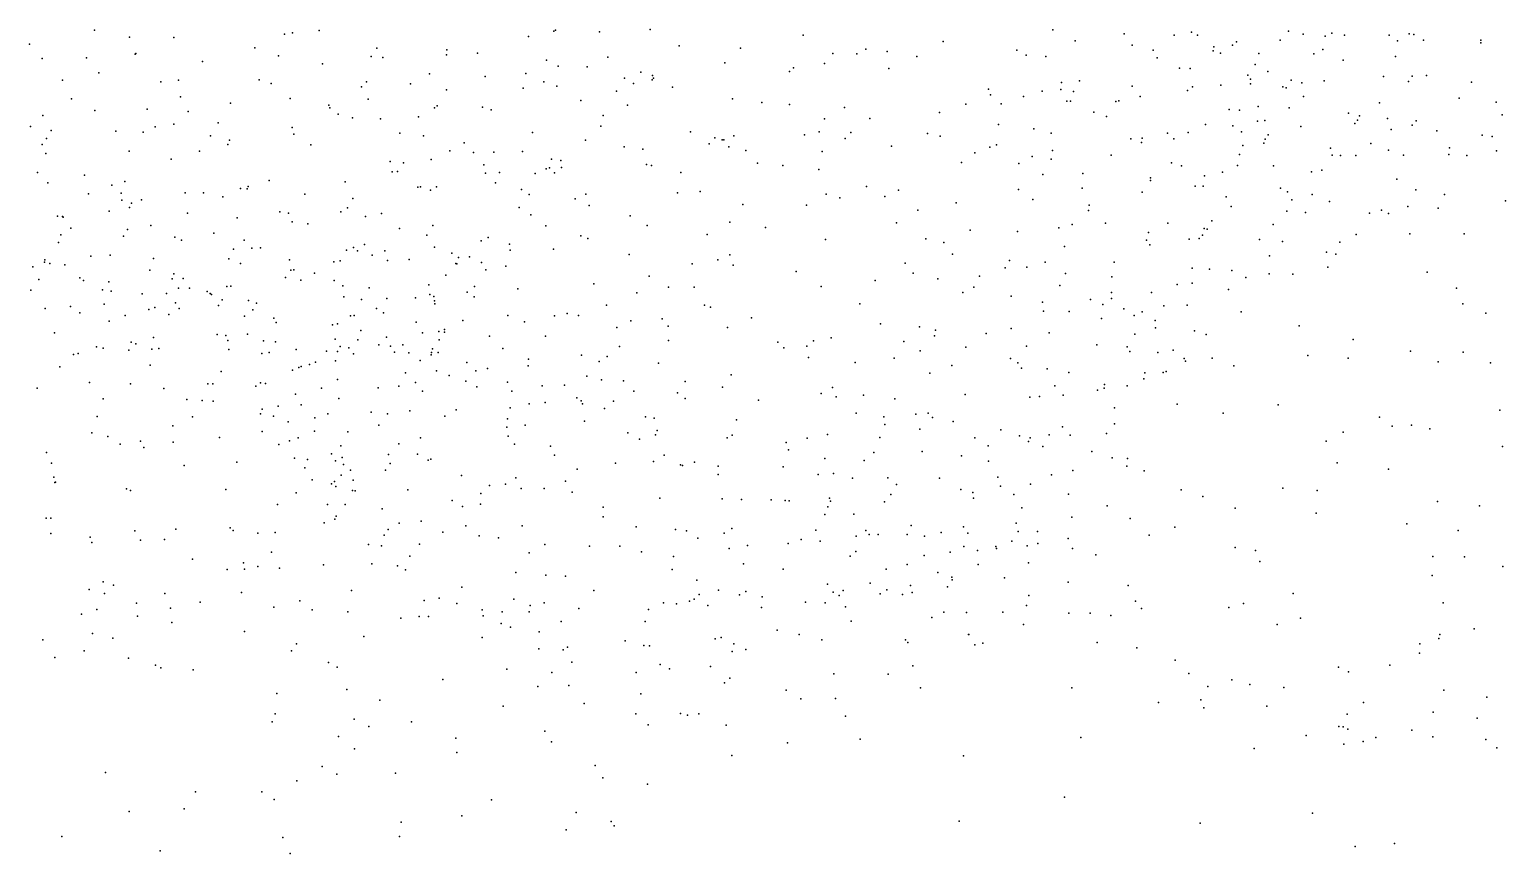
# Model space of a CAD drawing. Header units: metres. Extents: x -24.3 to 24.3, y -27.7 to 27.7.
# Drawn here: x -12.252 to -9.231, y 1.704 to 3.39 of the extents above; entities that cross this region are included whole.
import ezdxf

# ---------------------------------------------------------------- set-up
doc = ezdxf.new("R2010")
doc.units = ezdxf.units.M

msp = doc.modelspace()

# ---------------------------------------------------------------- linework, layer by layer
for p in [(-12.119, 3.389, 18.8629), (-11.6595, 3.3881, 5.4398), (-11.1792, 3.3868, -3.3995), (-11.1755, 3.3886, -8.2239), (-11.0857, 3.3858, 18.6237), (-10.9818, 3.3902, 17.8562), (-10.1572, 3.3896, 18.2679), (-9.8738, 3.385, 23.8655), (-9.6752, 3.387, 25.6981), (-12.2522, 3.3604, -8.9301), (-12.0476, 3.3747, 24.6503), (-11.957, 3.3742, 18.5475), (-11.7303, 3.3808, 18.1913), (-11.7141, 3.3832, 7.1319), (-11.231, 3.3759, -2.5875), (-10.9223, 3.3567, 15.9809), (-10.6684, 3.3786, 17.8775), (-10.3816, 3.3654, 18.9611), (-10.1117, 3.3669, 25.9199), (-10.0113, 3.3815, 23.5369), (-9.9948, 3.3579, 16.06), (-9.9087, 3.3784, 18.185), (-9.8613, 3.3789, 23.3725), (-9.828, 3.3547, 19.286), (-9.7897, 3.3583, 23.9604), (-9.7815, 3.3652, 18.0384), (-9.692, 3.3683, 16.1598), (-9.6447, 3.3804, 23.9934), (-9.5999, 3.3765, 17.163), (-9.5865, 3.3827, 25.5229), (-9.5603, 3.379, 25.355), (-9.4692, 3.3787, 17.3878), (-9.452, 3.3671, 19.7256), (-9.4283, 3.3811, 17.8547), (-9.4184, 3.3801, 24.3028), (-9.3988, 3.3681, 20.1044), (-9.2815, 3.3682, 17.8334), (-9.2812, 3.3632, 20.969), (-12.2263, 3.3307, 16.066), (-12.1357, 3.332, 18.9741), (-12.0357, 3.3395, 15.8956), (-12.0348, 3.3409, 19.1001), (-11.8981, 3.3248, 24.766), (-11.7909, 3.3528, 24.9034), (-11.7428, 3.3365, 15.9752), (-11.5528, 3.3352, 17.9082), (-11.5413, 3.3521, 19.0999), (-11.529, 3.3333, 16.0597), (-11.3983, 3.3384, 25.3084), (-11.398, 3.3486, 18.9017), (-11.3354, 3.3419, -2.9693), (-11.194, 3.3276, 18.7558), (-11.0683, 3.3339, 25.6292), (-10.7966, 3.3521, 17.8394), (-10.6077, 3.3409, 16.5368), (-10.5589, 3.3406, 25.8874), (-10.5405, 3.3499, 17.9544), (-10.4965, 3.3454, 18.8728), (-10.4359, 3.3349, 25.9139), (-10.2312, 3.3477, 16.0164), (-10.2122, 3.3376, 18.1681), (-10.1715, 3.3347, 16.6751), (-9.9518, 3.3478, 16.8052), (-9.944, 3.3321, 19.2694), (-9.8292, 3.3465, 17.0522), (-9.8142, 3.3419, 25.8197), (-9.7358, 3.3411, 17.8819), (-9.6229, 3.3402, 24.9231), (-9.6044, 3.349, 17.8198), (-9.5631, 3.3272, 24.2389), (-9.4561, 3.3347, 20.3054), (-12.1103, 3.3016, 18.6696), (-11.6525, 3.3202, 17.9729), (-11.4335, 3.2996, 17.7921), (-11.3196, 3.2943, -3.2253), (-11.2362, 3.2999, 17.7769), (-11.1699, 3.3149, 25.5137), (-11.1107, 3.3136, -7.8727), (-11.0009, 3.3031, -5.5121), (-10.9768, 3.2961, -6.5762), (-10.8286, 3.3222, 25.8088), (-10.6966, 3.3046, 25.8313), (-10.688, 3.3119, 18.7347), (-10.6246, 3.3208, 15.9639), (-10.4929, 3.3107, 15.9665), (-9.8984, 3.3114, 17.9582), (-9.8765, 3.3102, -1.9969), (-9.7585, 3.2968, 25.677), (-9.743, 3.3185, 17.521), (-9.7175, 3.3041, 17.7605), (-9.4806, 3.2941, 20.7554), (-9.422, 3.2945, 17.5923), (-9.3926, 3.2961, 23.0755), (-12.185, 3.2869, 18.7636), (-11.9836, 3.2833, 15.9879), (-11.9474, 3.2864, -8.654), (-11.7818, 3.2871, 18.1117), (-11.7572, 3.2799, -8.5442), (-11.5729, 3.2732, 25.0868), (-11.5622, 3.2831, 6.4922), (-11.4725, 3.2793, 25.1861), (-11.3987, 3.2666, -8.3116), (-11.2419, 3.2704, 25.4033), (-11.1993, 3.283, -3.6985), (-11.1725, 3.2742, 16.4345), (-11.0506, 3.2642, -5.0345), (-11.0341, 3.2905, -4.7602), (-11.0158, 3.2801, 16.0006), (-10.9779, 3.2875, -7.5139), (-10.9747, 3.2906, -2.3077), (-10.9357, 3.2723, 25.7209), (-10.2889, 3.2685, 17.0253), (-10.1791, 3.2642, 25.8659), (-10.141, 3.2678, 23.7025), (-10.1395, 3.2821, 18.0274), (-10.1152, 3.2632, 17.8939), (-10.1025, 3.285, 17.201), (-9.9949, 3.2746, 17.5741), (-9.8817, 3.2654, 16.1419), (-9.8712, 3.2728, 24.0815), (-9.8136, 3.2765, 19.3886), (-9.7531, 3.2883, 24.1132), (-9.7531, 3.2794, 17.7077), (-9.6865, 3.2729, 24.6648), (-9.68, 3.2707, 24.8145), (-9.6698, 3.2867, 24.204), (-9.6475, 3.2809, 25.1794), (-9.6022, 3.2852, 18.2416), (-9.4293, 3.284, 16.3284), (-9.3005, 3.2826, 16.4914), (-12.1661, 3.2483, 24.3868), (-11.9433, 3.2524, 24.6485), (-11.8407, 3.2397, 16.1109), (-11.7183, 3.2488, 16.122), (-11.6395, 3.2352, 24.969), (-11.5587, 3.2477, 16.1626), (-11.4175, 3.2343, 16.1972), (-11.1239, 3.2453, -4.2594), (-11.0281, 3.2354, 18.8088), (-10.8133, 3.2485, 18.7759), (-10.7534, 3.241, 16.6688), (-10.6967, 3.2368, 18.8452), (-10.3358, 3.2374, 25.8755), (-10.2847, 3.2565, 17.9019), (-10.2632, 3.238, 17.7715), (-10.2177, 3.2533, 19.2619), (-10.1287, 3.2433, 17.8357), (-10.1214, 3.2433, 17.7625), (-10.0287, 3.2427, 23.9707), (-10.022, 3.244, 18.1285), (-9.9789, 3.253, 17.7827), (-9.7372, 3.2329, 24.3594), (-9.6441, 3.2533, 17.5886), (-9.4886, 3.2401, 20.2207), (-9.3253, 3.2498, 17.458), (-9.2502, 3.2415, 17.1567), (-12.2248, 3.2144, 7.5541), (-12.1185, 3.2247, 16.1851), (-12.0113, 3.2273, 24.5442), (-11.9276, 3.2225, 19.2195), (-11.6372, 3.23, 6.9283), (-11.6207, 3.2173, 16.1694), (-11.5913, 3.2094, 6.6967), (-11.5338, 3.2074, 17.8613), (-11.4557, 3.2118, -2.8274), (-11.4233, 3.2303, 19.1262), (-11.3248, 3.2312, 19.0097), (-11.3074, 3.2262, -8.0163), (-11.0777, 3.2144, -5.6991), (-10.6249, 3.2076, 17.1482), (-10.5839, 3.2305, 16.8763), (-10.532, 3.208, 17.4063), (-10.3894, 3.2206, 19.1713), (-10.0735, 3.2212, 23.5745), (-10.0475, 3.2124, 17.6722), (-9.7966, 3.2268, 24.2523), (-9.7753, 3.2255, 16.2119), (-9.7233, 3.2038, 24.9237), (-9.6739, 3.2297, -1.9316), (-9.5522, 3.2192, 20.623), (-9.534, 3.2045, 19.8952), (-9.5295, 3.2133, 20.386), (-9.4726, 3.208, 23.0705), (-9.4133, 3.2034, 18.7688), (-9.2379, 3.2155, 17.0374), (-12.2504, 3.1921, 18.5885), (-12.208, 3.1834, 16.3309), (-12.0754, 3.1822, 19.1674), (-12.0197, 3.1805, 7.4821), (-11.995, 3.1911, 16.1755), (-11.9565, 3.1967, 18.2938), (-11.8817, 3.173, 15.9327), (-11.8661, 3.1995, 18.1273), (-11.7147, 3.1899, 24.8359), (-11.7111, 3.1762, 17.9744), (-11.4944, 3.1779, 16.2931), (-11.4456, 3.1728, 25.1343), (-11.2228, 3.1793, -7.7023), (-11.083, 3.1924, -6.226), (-10.8994, 3.1806, 16.0065), (-10.8101, 3.173, -2.1713), (-10.6657, 3.1749, 15.9752), (-10.6356, 3.1807, 19.0076), (-10.5707, 3.1798, 25.8206), (-10.414, 3.1776, -2.084), (-10.2688, 3.196, 16.0221), (-10.196, 3.1871, 17.6699), (-10.1608, 3.1779, 19.3779), (-9.9225, 3.1782, 24.1854), (-9.8804, 3.1795, 23.3562), (-9.845, 3.1959, 19.4768), (-9.7888, 3.1931, 17.5653), (-9.7713, 3.1812, 25.4938), (-9.7381, 3.2024, 19.5512), (-9.7169, 3.1746, 25.3129), (-9.6497, 3.1917, 19.6414), (-9.539, 3.1981, 16.3324), (-9.4651, 3.1859, 16.4294), (-9.4217, 3.1944, 17.3876), (-9.3716, 3.1831, 20.9704), (-9.2788, 3.1739, 21.0603), (-12.2262, 3.155, -8.4689), (-12.2173, 3.1669, 24.2888), (-11.8462, 3.1547, 19.3003), (-11.8427, 3.1641, 24.6745), (-11.6765, 3.154, -8.2285), (-11.3623, 3.1584, 25.2439), (-11.1141, 3.1636, 25.5446), (-11.035, 3.1502, 18.9276), (-10.9966, 3.1453, 17.6908), (-10.8607, 3.1566, 25.7733), (-10.849, 3.1683, 18.8753), (-10.8341, 3.1645, 17.4391), (-10.8311, 3.1646, 17.7184), (-10.8209, 3.1501, 17.7755), (-10.7861, 3.1425, 15.9914), (-10.5827, 3.167, 18.1099), (-10.4879, 3.1516, 19.1808), (-10.3883, 3.1717, 15.9945), (-10.2861, 3.1496, 19.3649), (-10.2729, 3.154, 18.644), (-10.1582, 3.143, 23.6486), (-9.9979, 3.1665, 25.7397), (-9.9761, 3.1592, 16.1444), (-9.9745, 3.168, 19.4617), (-9.9096, 3.1667, 18.7742), (-9.7683, 3.1531, 24.7343), (-9.7258, 3.1578, 18.9307), (-9.7227, 3.166, 23.1983), (-9.589, 3.1475, 20.4706), (-9.5067, 3.157, 19.0156), (-9.4702, 3.1431, -1.8653), (-9.3453, 3.1479, 16.6299), (-9.2581, 3.171, 16.7505), (-12.2189, 3.1367, 22.5448), (-12.0482, 3.1416, 16.315), (-11.9622, 3.1248, -8.3041), (-11.9045, 3.1411, 16.2961), (-11.5141, 3.1202, 25.0315), (-11.4869, 3.1171, -2.576), (-11.43, 3.1244, 19.2945), (-11.3917, 3.142, 16.3908), (-11.3436, 3.1386, 19.1756), (-11.3224, 3.1134, 17.6675), (-11.3015, 3.139, 25.3496), (-11.2431, 3.1407, 19.0665), (-11.184, 3.125, -4.8825), (-11.1649, 3.1225, 16.1267), (-10.9895, 3.114, 17.1755), (-10.7619, 3.117, 19.0465), (-10.71, 3.1123, 18.6457), (-10.6298, 3.1409, 17.7227), (-10.3446, 3.1181, 25.8106), (-10.3172, 3.1382, 17.663), (-10.2267, 3.1164, 23.9043), (-10.1994, 3.1301, 23.7648), (-10.1609, 3.1252, 18.8791), (-10.0378, 3.1332, 24.1007), (-9.9145, 3.1172, 25.563), (-9.775, 3.1342, 24.4901), (-9.5855, 3.1334, 20.2647), (-9.5688, 3.1327, 20.0408), (-9.5368, 3.1327, 17.36), (-9.4399, 3.1333, 17.2749), (-9.3466, 3.1342, 17.0833), (-9.3102, 3.1322, 16.8911), (-9.2489, 3.142, 19.037), (-12.236, 3.0976, 16.4328), (-12.1397, 3.0925, 18.3265), (-11.5101, 3.0993, 5.5703), (-11.4987, 3.0996, 17.7839), (-11.3191, 3.0963, -3.5293), (-11.2903, 3.0979, -3.8406), (-11.217, 3.0959, 25.4435), (-11.1949, 3.1054, -5.1319), (-11.1877, 3.1074, 17.6562), (-11.1778, 3.0967, -4.4826), (-11.1635, 3.1082, -6.6722), (-10.9791, 3.1119, 25.6926), (-10.9186, 3.0978, 19.0009), (-10.6364, 3.1035, 19.1766), (-10.1776, 3.0938, 25.7422), (-10.0962, 3.0955, 16.1074), (-9.9575, 3.0869, 19.569), (-9.8939, 3.1113, 16.2213), (-9.8467, 3.0907, 19.6319), (-9.8099, 3.0981, 25.4108), (-9.7791, 3.1119, 25.1422), (-9.7058, 3.111, 19.7426), (-9.6281, 3.099, 20.5851), (-9.607, 3.1024, 16.3954), (-9.4531, 3.0842, 16.587), (-12.2145, 3.0764, 22.8301), (-12.1314, 3.0539, 24.2682), (-12.084, 3.0714, 4.7728), (-12.0644, 3.0552, 16.4293), (-12.057, 3.0791, 19.2492), (-11.9333, 3.0563, 24.4226), (-11.8963, 3.0558, 22.431), (-11.8203, 3.0651, 19.3757), (-11.8067, 3.0639, 18.0157), (-11.8046, 3.0692, 24.6005), (-11.7618, 3.0816, 5.0401), (-11.6887, 3.0534, 24.7286), (-11.6058, 3.0783, 16.4283), (-11.4574, 3.0678, 16.4161), (-11.4517, 3.0684, 5.7829), (-11.4311, 3.0612, -7.7619), (-11.419, 3.0684, 25.0838), (-11.2985, 3.0763, 16.5826), (-11.2454, 3.0628, 16.2448), (-11.2292, 3.0525, -6.9865), (-11.1131, 3.0535, 16.7785), (-10.9256, 3.0563, 19.1226), (-10.879, 3.0586, 16.0527), (-10.6216, 3.0536, 25.8076), (-10.5391, 3.069, 19.3532), (-10.4735, 3.0615, 25.8286), (-10.2277, 3.0626, 16.073), (-10.0971, 3.0659, 19.0911), (-9.9745, 3.0573, 23.4276), (-9.9578, 3.081, 17.4858), (-9.8659, 3.0696, 24.4412), (-9.8496, 3.0697, -1.9433), (-9.6914, 3.0659, 19.8535), (-9.6769, 3.0578, 17.327), (-9.6262, 3.0527, 19.3081), (-9.4145, 3.062, 17.0143), (-9.3555, 3.0525, 19.263), (-12.0634, 3.041, 22.4642), (-12.0475, 3.0259, 22.6519), (-12.0436, 3.0351, 18.1739), (-12.0229, 3.0418, 24.3391), (-11.8568, 3.0479, 16.457), (-11.6013, 3.0251, 17.8594), (-11.5904, 3.0447, 19.3962), (-11.2499, 3.0259, -6.3594), (-11.1354, 3.0439, 19.255), (-11.1063, 3.0304, 17.6092), (-10.7919, 3.0319, 19.2929), (-10.6617, 3.0305, 16.0024), (-10.5934, 3.0459, -2.093), (-10.5012, 3.0488, 17.6687), (-10.3553, 3.0354, 17.617), (-10.1983, 3.0425, 24.0115), (-10.0827, 3.0307, 19.6082), (-9.8029, 3.0481, 24.9545), (-9.7926, 3.0279, 24.6526), (-9.6681, 3.0415, 20.4135), (-9.5908, 3.038, 17.2087), (-9.4307, 3.0281, 16.6996), (-9.3685, 3.0248, 23.0376), (-9.2308, 3.04, -1.82), (-12.1946, 3.0084, 22.4228), (-12.1847, 3.0079, 18.21), (-12.1832, 3.0062, -8.1257), (-12.089, 3.0185, 15.7352), (-11.9287, 3.0143, 22.54), (-11.8268, 3.0052, 22.25), (-11.7397, 3.0171, 22.371), (-11.7219, 3.0147, 16.512), (-11.7147, 2.997, 16.0765), (-11.6825, 2.9925, 19.4821), (-11.6146, 3.0172, 22.2305), (-11.5647, 3.0075, 16.3435), (-11.5315, 3.014, 6.399), (-11.226, 3.0111, 19.4074), (-11.0226, 3.0092, 19.2832), (-10.8183, 2.9958, 25.7677), (-10.4772, 2.9948, 16.0351), (-10.4335, 3.0209, 19.4841), (-10.0842, 3.0198, 25.6193), (-10.0499, 2.9942, 24.2165), (-9.9217, 2.9941, 24.3332), (-9.8319, 2.9986, 19.8446), (-9.6783, 3.0186, 23.1452), (-9.6403, 3.016, 16.4825), (-9.5091, 3.0146, 17.0903), (-9.4847, 3.0209, 20.9246), (-9.4704, 3.0138, 16.9156), (-12.1883, 2.9704, 19.2204), (-12.1676, 2.9834, 22.9037), (-12.0599, 2.9673, 22.7823), (-12.0513, 2.9813, 19.3518), (-12.0041, 2.989, 22.32), (-11.9549, 2.9652, 16.4916), (-11.875, 2.9732, 19.461), (-11.4951, 2.9832, 16.5299), (-11.4387, 2.9696, 24.9936), (-11.4265, 2.9893, -7.5462), (-11.3133, 2.9643, -6.0392), (-11.1955, 2.9887, 17.2614), (-11.1233, 2.9679, 19.4611), (-11.1096, 2.9624, 16.2478), (-10.988, 2.989, 17.6163), (-10.865, 2.9706, 19.3956), (-10.7454, 2.9854, 18.9422), (-10.4172, 2.9617, 19.1613), (-10.3268, 2.9799, 23.9332), (-10.2297, 2.9769, 19.6398), (-10.1452, 2.9846, 24.1307), (-10.1179, 2.9911, 17.4774), (-9.9615, 2.9748, 25.4486), (-9.8782, 2.9611, 24.5519), (-9.8577, 2.9626, 25.2971), (-9.851, 2.9697, 16.328), (-9.8474, 2.983, 23.2891), (-9.8416, 2.9814, 17.3183), (-9.7064, 2.9911, 20.5791), (-9.5365, 2.9706, 16.6662), (-9.4265, 2.9719, 21.0213), (-9.3152, 2.9722, 21.1046), (-12.1931, 2.9546, 21.1555), (-11.9413, 2.9591, 22.6507), (-11.8345, 2.9405, 16.5517), (-11.813, 2.959, 22.509), (-11.7969, 2.9426, 19.566), (-11.7792, 2.9434, 22.1013), (-11.6035, 2.9389, 24.7368), (-11.5889, 2.9443, 5.1555), (-11.581, 2.9372, -3.139), (-11.5664, 2.95, 22.3268), (-11.5251, 2.9371, 22.2113), (-11.4231, 2.945, 17.6179), (-11.3876, 2.9329, 19.5597), (-11.3277, 2.9579, 25.261), (-11.2698, 2.9512, 17.0563), (-11.2683, 2.9386, 18.1948), (-11.1793, 2.9407, 25.5005), (-10.6229, 2.9608, 19.5091), (-10.3806, 2.9547, 19.6165), (-10.1335, 2.9465, 23.5805), (-9.9655, 2.9589, 19.7876), (-9.9591, 2.9494, 17.3765), (-9.7343, 2.9607, 20.0304), (-9.6873, 2.9563, 17.141), (-9.5973, 2.9346, 17.025), (-9.5702, 2.9549, 23.1031), (-12.2451, 2.9047, 20.849), (-12.2212, 2.9143, 21.4313), (-12.2209, 2.9189, 23.1033), (-12.2105, 2.9115, 24.1045), (-12.18, 2.9088, 22.2381), (-12.1266, 2.9262, 20.992), (-12.087, 2.9287, -7.9196), (-11.9984, 2.9218, 24.2682), (-11.8442, 2.921, 18), (-11.8204, 2.9114, 24.3618), (-11.7199, 2.9189, 17.9125), (-11.6295, 2.9147, 16.6424), (-11.6165, 2.9171, -2.578), (-11.5511, 2.9285, 17.7726), (-11.5191, 2.9178, 19.5873), (-11.4752, 2.9197, 6.1016), (-11.3798, 2.9113, -6.6462), (-11.3777, 2.9109, 16.5532), (-11.374, 2.9236, -7.2159), (-11.3513, 2.9253, -5.4961), (-11.3267, 2.9135, 17.6813), (-11.2769, 2.9057, 16.4691), (-11.0248, 2.9301, 25.6517), (-10.8958, 2.9107, -2.1578), (-10.8434, 2.9188, 19.5151), (-10.8189, 2.929, 17.6241), (-10.812, 2.908, 16.11), (-10.4595, 2.9124, 25.7594), (-10.3628, 2.9306, 23.7913), (-10.2551, 2.9024, 24.0901), (-10.2462, 2.9173, 25.6919), (-10.2103, 2.9039, 19.3803), (-10.1729, 2.9143, 19.7678), (-10.0317, 2.9144, 23.4588), (-9.8719, 2.902, 20.0102), (-9.7138, 2.9269, 19.4928), (-9.5944, 2.9041, 20.8469), (-9.5782, 2.9304, 16.8141), (-12.2331, 2.8786, 15.4682), (-12.1491, 2.8818, 19.3645), (-12.142, 2.8766, 20.7862), (-12.0897, 2.8741, 21.5181), (-12.0062, 2.8981, 22.1239), (-11.96, 2.88, 21.3476), (-11.9571, 2.8902, 20.8967), (-11.9378, 2.8809, 21.0895), (-11.7281, 2.883, 19.6514), (-11.7176, 2.8976, 22.4603), (-11.7111, 2.8984, 24.4702), (-11.6971, 2.8773, -7.6195), (-11.6691, 2.8918, 6.9341), (-11.6285, 2.8768, 21.9539), (-11.4002, 2.8879, -6.2537), (-11.3178, 2.8985, -4.5024), (-10.9837, 2.8855, 19.597), (-10.683, 2.8953, 17.6056), (-10.5211, 2.8764, 17.5601), (-10.4431, 2.8918, 16.09), (-10.3925, 2.8799, 23.9622), (-10.3078, 2.8855, 19.762), (-10.1316, 2.891, 16.2102), (-10.0364, 2.884, 19.8735), (-9.8719, 2.8715, 17.1643), (-9.8368, 2.9, 24.9629), (-9.7909, 2.897, 20.1803), (-9.7626, 2.8827, 17.076), (-9.7144, 2.8905, 16.5967), (-9.6659, 2.8898, 20.7394), (-9.3912, 2.8935, 23.0543), (-12.2494, 2.8567, -7.6757), (-12.1031, 2.8574, 16.5217), (-12.085, 2.8545, 19.4728), (-12.0217, 2.8492, 20.719), (-11.9721, 2.8501, 22.8842), (-11.9473, 2.8608, 21.512), (-11.9248, 2.8609, -7.7099), (-11.8887, 2.8544, 20.7388), (-11.8822, 2.8502, 22.7794), (-11.8798, 2.848, 4.7879), (-11.8483, 2.8646, 24.255), (-11.8402, 2.8648, 21.9645), (-11.6111, 2.8654, 24.5291), (-11.6091, 2.8433, 24.3964), (-11.5567, 2.8617, 24.6498), (-11.4618, 2.8414, -5.7137), (-11.4347, 2.8679, -6.9271), (-11.4328, 2.8477, 22.1846), (-11.4244, 2.8437, 5.4688), (-11.356, 2.8529, 17.5273), (-11.3423, 2.843, 19.6995), (-11.3413, 2.8643, 25.1658), (-11.2529, 2.8597, 18.5817), (-11.0971, 2.8698, 19.6501), (-11.0093, 2.8511, 17.496), (-10.9439, 2.863, 16.1948), (-10.8913, 2.8631, 17.5554), (-10.6316, 2.8642, 19.668), (-10.3416, 2.8523, 17.4953), (-10.319, 2.8631, 23.6997), (-10.2428, 2.8443, 16.176), (-10.143, 2.8664, 17.4117), (-10.0372, 2.8518, 25.4606), (-9.9554, 2.8518, 25.3653), (-9.9026, 2.8687, 16.4031), (-9.7977, 2.8585, 20.565), (-9.3311, 2.8609, 19.6374), (-12.2204, 2.8191, 21.731), (-12.1681, 2.8232, 23.2131), (-12.1491, 2.8102, 21.9859), (-12.0993, 2.828, 20.6123), (-12.0081, 2.8176, 24.0954), (-11.9955, 2.8217, 21.8318), (-11.9537, 2.8311, 19.5979), (-11.9456, 2.8193, 21.6917), (-11.8656, 2.8255, 19.6789), (-11.8575, 2.8368, 21.4197), (-11.8042, 2.8359, 21.6707), (-11.7952, 2.8166, 20.8453), (-11.7876, 2.8305, 7.1896), (-11.5723, 2.8381, -7.3217), (-11.5418, 2.8196, 22.3724), (-11.5278, 2.8105, 19.7562), (-11.5208, 2.8399, 16.6866), (-11.4231, 2.835, 24.8371), (-11.4223, 2.8291, -5.0157), (-11.0714, 2.8263, 19.8109), (-10.8706, 2.8263, 19.7935), (-10.8579, 2.8221, 19.0976), (-10.5524, 2.8292, 16.1083), (-10.1784, 2.8326, 19.9029), (-10.1763, 2.8142, 24.2397), (-10.1242, 2.8132, 23.5352), (-10.0805, 2.838, 24.3085), (-10.0553, 2.8274, 19.5844), (-10.0376, 2.8398, 17.3197), (-10.0119, 2.8187, 20.0404), (-9.9746, 2.8128, 23.3846), (-9.9301, 2.8251, 24.5361), (-9.8825, 2.8261, 23.2962), (-9.7721, 2.8122, 16.7415), (-9.318, 2.8287, 21.1561), (-12.0893, 2.7932, 20.4775), (-12.0562, 2.8048, 18.0932), (-11.9671, 2.8068, 20.5434), (-11.8124, 2.8035, 21.1127), (-11.7523, 2.7996, 24.1602), (-11.7474, 2.7906, 20.6092), (-11.6322, 2.7858, -6.4017), (-11.6219, 2.7883, 19.8332), (-11.5952, 2.8041, 17.7721), (-11.5879, 2.805, 24.2366), (-11.4606, 2.7913, 17.4104), (-11.3651, 2.7945, 25.0345), (-11.2729, 2.8049, 19.8765), (-11.2391, 2.7919, 19.9922), (-11.1775, 2.8042, 16.4628), (-11.1517, 2.8094, 17.3918), (-11.1287, 2.8052, 19.9439), (-11.0498, 2.7805, 20.0684), (-11.0215, 2.7943, 16.3029), (-10.9574, 2.7984, 19.9574), (-10.945, 2.7835, 25.7165), (-10.8232, 2.7808, 25.7461), (-10.7744, 2.8004, 17.5359), (-10.5105, 2.7879, 19.402), (-10.4306, 2.7821, 23.7683), (-10.058, 2.7986, 16.3323), (-9.9907, 2.8049, 24.4155), (-9.9481, 2.7949, 20.2515), (-9.6533, 2.7841, -1.9114), (-9.2713, 2.8099, 23.0248), (-12.201, 2.7696, 20.361), (-12.0443, 2.7507, 20.313), (-11.9981, 2.76, 19.8449), (-11.8682, 2.7663, 16.652), (-11.8502, 2.764, 24.0543), (-11.8465, 2.7541, 19.9883), (-11.806, 2.767, 22.8217), (-11.773, 2.7534, 20.3099), (-11.7486, 2.7509, 20.0599), (-11.6264, 2.7567, 20.6436), (-11.58, 2.7554, 20.2707), (-11.5737, 2.774, 19.9662), (-11.5211, 2.7605, 20.0959), (-11.4475, 2.7697, 22.0527), (-11.4146, 2.7723, 16.7907), (-11.4134, 2.7552, 20.2261), (-11.4025, 2.7761, -3.2895), (-11.4024, 2.7712, 24.6221), (-11.3107, 2.7626, 16.6676), (-11.1957, 2.763, 20.1846), (-10.9442, 2.7538, 20.1336), (-10.7204, 2.7502, 19.303), (-10.6474, 2.7529, 20.0504), (-10.6111, 2.7593, 25.7609), (-10.4625, 2.7521, 24.0137), (-10.3994, 2.7634, 25.6975), (-10.3974, 2.7751, 19.9117), (-10.2937, 2.7681, 25.6337), (-10.2428, 2.7782, -2.0297), (-10.1651, 2.7695, 20.0142), (-9.9898, 2.7669, 17.1349), (-9.9475, 2.7795, 16.4819), (-9.8673, 2.7738, 16.9917), (-9.8434, 2.766, 19.7255), (-9.5426, 2.7558, 19.802), (-12.1622, 2.7253, 20.2143), (-12.1525, 2.7272, 23.3674), (-12.1151, 2.7409, 16.5801), (-12.1017, 2.7385, 19.9028), (-12.0486, 2.7342, 20.0344), (-12.0344, 2.7468, 23.1707), (-12.0019, 2.736, 23.9448), (-11.9877, 2.7378, 15.7559), (-11.8441, 2.7354, 20.1342), (-11.7768, 2.7274, 21.4813), (-11.7619, 2.7292, 20.9946), (-11.7064, 2.7352, 22.7117), (-11.6445, 2.7323, -5.6581), (-11.6215, 2.7313, 16.4241), (-11.6164, 2.7413, 24.1011), (-11.5987, 2.739, -5.3063), (-11.5887, 2.7268, 22.4974), (-11.5374, 2.7452, -2.8544), (-11.5134, 2.7426, 16.696), (-11.505, 2.7302, 17.6238), (-11.4878, 2.7449, 18.0451), (-11.4756, 2.7283, 22.3305), (-11.4302, 2.7244, 24.0661), (-11.4292, 2.7295, 24.2491), (-11.4273, 2.7367, -2.5821), (-11.4157, 2.7294, 17.4454), (-11.2834, 2.7373, 25.2997), (-11.122, 2.7242, 25.5673), (-11.0694, 2.7209, 16.4207), (-11.0447, 2.7415, 17.3515), (-10.7081, 2.7389, -2.1511), (-10.6613, 2.7424, 16.1612), (-10.6573, 2.7194, 17.468), (-10.4288, 2.733, 20.0492), (-10.3352, 2.74, 23.6883), (-10.2114, 2.7424, 16.2784), (-10.067, 2.7448, 20.173), (-10.005, 2.7411, 20.3589), (-9.9997, 2.7313, 25.3101), (-9.9423, 2.729, 25.1448), (-9.9113, 2.7343, 24.7824), (-9.6356, 2.7232, 23.0871), (-9.4249, 2.7321, 23.0549), (-9.3174, 2.7301, -17.1164), (-12.1901, 2.6997, 19.8254), (-12.0054, 2.7031, 18.0396), (-11.8599, 2.6904, -7.0327), (-11.7138, 2.6935, 21.6354), (-11.7008, 2.6987, 4.8706), (-11.6962, 2.7009, 23.9685), (-11.6789, 2.7049, 20.8359), (-11.6668, 2.7094, 16.7488), (-11.6261, 2.7122, 6.8019), (-11.4525, 2.7127, -4.2907), (-11.4189, 2.6915, -3.8098), (-11.3568, 2.7086, 22.1738), (-11.3388, 2.6916, 24.5285), (-11.3148, 2.6967, 23.9831), (-11.2313, 2.702, 24.0806), (-11.2309, 2.7159, 20.2903), (-11.0858, 2.7107, 20.2723), (-10.9648, 2.7076, 20.2459), (-10.562, 2.7088, 20.1276), (-10.4825, 2.7174, 16.207), (-10.3643, 2.7027, 24.1578), (-10.2438, 2.717, 17.3663), (-10.2293, 2.7083, 20.1031), (-10.2213, 2.6971, 24.3013), (-10.1687, 2.6959, 17.2415), (-9.9252, 2.6903, 24.9593), (-9.8883, 2.7169, 20.6693), (-9.8856, 2.7113, -1.9599), (-9.8313, 2.7177, 23.1892), (-9.7871, 2.7019, 20.7775), (-9.5529, 2.7175, 21.0525), (-9.3686, 2.7104, 21.2109), (-9.2618, 2.7085, -18.1031), (-12.1294, 2.668, 23.7371), (-12.0453, 2.6649, 23.4781), (-11.8871, 2.6651, -6.7677), (-11.8768, 2.6651, 23.1244), (-11.7891, 2.6602, -6.0277), (-11.7797, 2.6674, 22.9243), (-11.7694, 2.6656, 23.8463), (-11.6219, 2.6738, 21.7434), (-11.496, 2.6604, 20.4995), (-11.4827, 2.6879, -4.0649), (-11.4623, 2.6679, 23.8768), (-11.3929, 2.6821, 17.2627), (-11.359, 2.6708, 20.4303), (-11.3364, 2.659, 5.888), (-11.2736, 2.6688, 24.3259), (-11.2025, 2.6613, 17.2072), (-11.1568, 2.6628, 20.3705), (-11.1112, 2.6808, 16.5582), (-11.0811, 2.6731, 23.8831), (-11.0361, 2.671, 24.0924), (-10.9103, 2.6703, 16.3528), (-10.8162, 2.6836, 23.8709), (-10.4095, 2.6872, 17.4051), (-10.1533, 2.6614, 20.3079), (-10.1248, 2.6885, 25.4616), (-10.0515, 2.6636, 20.5496), (-10.0054, 2.6609, 16.9985), (-9.9712, 2.6751, 24.6313), (-9.9692, 2.6877, 16.6387), (-9.9318, 2.6882, 16.884), (-12.2367, 2.656, 19.9796), (-12.1013, 2.6345, -6.7263), (-11.9773, 2.6559, 23.7986), (-11.9303, 2.6332, -6.4487), (-11.8991, 2.6313, 23.4772), (-11.876, 2.63, 4.7454), (-11.7076, 2.6442, 22.8092), (-11.6546, 2.6563, 17.7802), (-11.6191, 2.6349, 23.7496), (-11.5387, 2.6567, 18.2849), (-11.448, 2.6505, 6.1793), (-11.2647, 2.6502, 24.6514), (-11.1315, 2.6363, 24.282), (-11.1231, 2.6303, 17.1089), (-11.0568, 2.6295, 17.2258), (-11.015, 2.6505, -2.3789), (-10.9255, 2.647, 24.0548), (-10.9098, 2.6349, 19.3286), (-10.8333, 2.6582, 25.7171), (-10.7598, 2.6315, 17.3619), (-10.6314, 2.6451, 20.2945), (-10.6087, 2.6577, 23.8402), (-10.601, 2.6386, 16.2734), (-10.5448, 2.6421, 24.1402), (-10.4807, 2.6345, 20.2911), (-10.3368, 2.6433, 20.2779), (-10.2048, 2.6381, 19.7601), (-10.1845, 2.6396, 16.3786), (-10.1362, 2.6417, 23.5076), (-10.0661, 2.6521, 16.5558), (-10.0522, 2.6563, 24.5131), (-11.7795, 2.6041, 23.6253), (-11.7759, 2.6135, 23.4341), (-11.7525, 2.5992, -5.008), (-11.743, 2.6198, 23.3191), (-11.6961, 2.6225, 21.0287), (-11.6416, 2.6038, 20.9226), (-11.5525, 2.6074, 20.7554), (-11.5195, 2.604, 23.6416), (-11.4734, 2.6102, 21.8723), (-11.402, 2.599, 22.2983), (-11.3789, 2.612, 21.997), (-11.2684, 2.6164, 18.9222), (-11.2296, 2.624, 24.4997), (-11.1965, 2.6271, -2.5129), (-11.1202, 2.6246, 16.7366), (-11.0749, 2.6148, 25.5438), (-10.5598, 2.6055, 17.3507), (-10.4378, 2.6033, 20.4091), (-10.4126, 2.6053, 25.6125), (-10.0313, 2.6162, 16.8259), (-9.9028, 2.6239, 23.226), (-9.8086, 2.6055, 23.1067), (-9.6958, 2.6225, 23.0657), (-9.2421, 2.6115, -18.4845), (-12.1134, 2.5982, -6.3063), (-11.9589, 2.5793, -5.8409), (-11.9186, 2.5975, 16.738), (-11.7224, 2.5877, 16.8135), (-11.6684, 2.5956, 21.5468), (-11.5371, 2.5806, 22.5074), (-11.2749, 2.5763, 20.5217), (-11.2739, 2.5935, 24.9629), (-11.2378, 2.5807, 24.7857), (-11.1164, 2.589, 24.4869), (-10.991, 2.5976, 24.2971), (-10.9732, 2.5948, 20.4096), (-10.9677, 2.5696, 16.5986), (-10.8048, 2.5913, 24.1846), (-10.5031, 2.5977, 16.3368), (-10.501, 2.5821, 23.7155), (-10.43, 2.5724, -2.1169), (-10.4036, 2.5961, 17.2906), (-10.3611, 2.588, 20.5232), (-10.2641, 2.5713, 16.4538), (-10.1379, 2.5774, 17.0445), (-10.0315, 2.5834, 25.1524), (-9.4884, 2.5967, 21.2183), (-9.463, 2.5788, 20.1026), (-9.4235, 2.5806, -17.7307), (-9.3858, 2.5732, 22.9974), (-12.1244, 2.5647, 4.6681), (-12.0922, 2.5573, 16.7175), (-12.0664, 2.542, 15.2905), (-12.0248, 2.5478, -5.5611), (-11.9584, 2.546, 17.9284), (-11.863, 2.5554, -5.2257), (-11.7758, 2.568, 23.0472), (-11.7419, 2.5411, 15.9506), (-11.7202, 2.5485, -4.7128), (-11.7026, 2.555, 17.7276), (-11.6686, 2.5681, 21.2298), (-11.6148, 2.5384, 17.372), (-11.6008, 2.5673, 16.8385), (-11.4959, 2.5427, 17.1789), (-11.452, 2.5546, -3.5039), (-11.2727, 2.5583, 25.0814), (-11.2594, 2.5418, 22.1589), (-11.0277, 2.5647, 16.7879), (-11.0036, 2.5517, 16.9937), (-10.9708, 2.5611, 17.1165), (-10.8239, 2.5548, 17.2334), (-10.8136, 2.5601, 16.4517), (-10.7032, 2.5453, 17.2543), (-10.6605, 2.5542, 20.4364), (-10.6187, 2.5616, 16.3867), (-10.5118, 2.5552, 24.2552), (-10.3173, 2.5549, 23.5756), (-10.2901, 2.5382, 24.3995), (-10.2255, 2.5587, 20.6646), (-10.2072, 2.5472, 25.4489), (-10.204, 2.5545, 16.5605), (-10.165, 2.561, 24.5011), (-10.1221, 2.5601, 16.7051), (-10.0473, 2.5638, 20.7703), (-9.5978, 2.5482, 21.1727), (-9.563, 2.5663, 23.0261), (-12.2171, 2.5245, 7.4613), (-12.0179, 2.5347, 7.3592), (-11.7099, 2.5128, 16.9148), (-11.683, 2.5107, 16.2922), (-11.6337, 2.5218, 21.4329), (-11.6123, 2.5145, 18.5075), (-11.5175, 2.5207, 6.5128), (-11.4583, 2.5214, 22.4265), (-11.4364, 2.509, -3.1407), (-11.4307, 2.511, 21.8192), (-11.1855, 2.5374, 25.3054), (-11.1774, 2.5192, 23.7495), (-10.9533, 2.5191, 25.5575), (-10.6985, 2.5303, 25.6925), (-10.6241, 2.5125, 24.304), (-10.5438, 2.5082, 17.185), (-10.5236, 2.5247, 25.6348), (-10.425, 2.5264, 23.6259), (-10.3447, 2.5181, 25.5183), (-10.1777, 2.5367, -2.0542), (-10.0778, 2.5264, 23.3352), (-10.036, 2.5138, 24.8086), (-10.0045, 2.5122, 24.9449), (-9.2372, 2.5369, -16.6263), (-12.2072, 2.5032, 14.7984), (-11.9354, 2.4982, 16.8261), (-11.8277, 2.5048, 17.806), (-11.6887, 2.493, 17.6156), (-11.6255, 2.5073, 17.113), (-11.6142, 2.4783, 22.8024), (-11.6094, 2.5002, 17.485), (-11.5948, 2.4884, 23.4187), (-11.5232, 2.4885, 21.6704), (-11.5137, 2.5023, 20.8494), (-11.3678, 2.4777, 23.6003), (-11.1311, 2.4908, 19.2115), (-11.0524, 2.5029, 25.4494), (-10.9748, 2.5063, 23.7596), (-10.9195, 2.4996, 16.7433), (-10.9157, 2.4982, 24.4124), (-10.8909, 2.505, 20.485), (-10.8428, 2.4967, 23.7442), (-10.8422, 2.4795, 16.9769), (-10.7095, 2.4956, 23.7373), (-10.6375, 2.4798, 16.507), (-10.6067, 2.4815, 19.6875), (-10.2889, 2.5072, 17.1028), (-10.1598, 2.4789, 24.63), (-10.1168, 2.4878, 25.214), (-10.0061, 2.4968, 23.2388), (-9.9703, 2.4875, 20.9487), (-9.5753, 2.5036, -1.9031), (-9.47, 2.4909, 22.9792), (-12.2023, 2.4745, 13.5017), (-12.2007, 2.4635, -5.2245), (-12.1988, 2.4639, 17.9471), (-12.0538, 2.4506, -4.9896), (-11.8502, 2.449, 16.9015), (-11.6735, 2.4687, 23.1231), (-11.6338, 2.4606, 17.5751), (-11.6277, 2.4655, 18.1704), (-11.625, 2.455, 6.7491), (-11.5894, 2.4684, 17.1395), (-11.4778, 2.4482, 18.8218), (-11.3109, 2.4573, 22.275), (-11.278, 2.4602, 20.6223), (-11.2564, 2.4731, 22.0038), (-11.2459, 2.4507, 5.5916), (-11.1984, 2.4512, 25.0974), (-11.1552, 2.4659, 22.0999), (-10.5677, 2.472, 23.6833), (-10.4954, 2.4729, 20.6296), (-10.4775, 2.4594, 24.3882), (-10.3892, 2.4725, 20.7068), (-10.3458, 2.4487, 16.6506), (-10.2698, 2.4744, 16.9118), (-10.2645, 2.4559, 16.7589), (-10.2032, 2.4602, 25.3642), (-9.8947, 2.4481, 21.0647), (-9.6866, 2.4516, 21.1941), (-12.0457, 2.4469, 17.8785), (-11.7444, 2.4182, 7.0115), (-11.7065, 2.442, 4.7574), (-11.642, 2.4185, 17.8934), (-11.6062, 2.418, 23.2086), (-11.5907, 2.4471, 21.1677), (-11.5857, 2.446, 21.3443), (-11.3871, 2.4265, -3.8099), (-11.329, 2.419, -2.9266), (-11.3286, 2.4409, 5.9876), (-11.1412, 2.4436, 24.9589), (-10.962, 2.4313, 20.5505), (-10.8344, 2.4301, 25.5369), (-10.7949, 2.4287, 24.4638), (-10.7342, 2.4275, 16.7127), (-10.7056, 2.4266, 20.5477), (-10.6972, 2.4259, 25.5843), (-10.6147, 2.4312, 16.6808), (-10.6127, 2.425, 24.4581), (-10.5022, 2.4235, 16.7937), (-10.4887, 2.439, 25.5326), (-10.3211, 2.4427, 24.4687), (-10.3199, 2.4312, 19.8935), (-10.2373, 2.4389, 20.8577), (-10.1252, 2.4395, 25.0619), (-9.8501, 2.4349, 20.1308), (-9.616, 2.447, 22.9889), (-9.3698, 2.4242, -17.0561), (-12.2183, 2.3903, 14.2788), (-12.2089, 2.3903, 13.154), (-11.6274, 2.3883, 22.9768), (-11.6246, 2.3943, -4.1513), (-11.5302, 2.4091, 22.6873), (-11.3656, 2.4144, 20.7483), (-11.0781, 2.4128, 25.285), (-11.078, 2.3931, 22.026), (-10.6239, 2.3975, 16.9925), (-10.6181, 2.4137, 16.8425), (-10.5647, 2.3986, -2.303), (-10.2206, 2.4117, 25.2376), (-10.1183, 2.3925, 20.0415), (-10.0459, 2.4154, 21.0219), (-9.9989, 2.3894, 23.1183), (-9.7842, 2.4109, 21.2849), (-9.6185, 2.4008, 21.2813), (-9.2839, 2.4154, 21.2947), (-12.2083, 2.3588, 16.8656), (-12.0369, 2.3642, 16.9183), (-11.9526, 2.3678, 17.7776), (-11.8413, 2.3705, -4.6532), (-11.8353, 2.365, 17.6506), (-11.7848, 2.3594, 17.0421), (-11.7496, 2.3607, 15.7217), (-11.6487, 2.3807, 17.3488), (-11.5178, 2.367, 21.0564), (-11.4958, 2.3802, 21.5157), (-11.4507, 2.3841, 21.6308), (-11.4062, 2.3616, 20.889), (-11.3592, 2.3747, 22.3862), (-11.2439, 2.3745, 23.5792), (-11.0101, 2.3723, 24.8396), (-10.9296, 2.367, 22.1192), (-10.9076, 2.3641, 24.6797), (-10.83, 2.3595, 22.053), (-10.8148, 2.3689, 23.658), (-10.6426, 2.3661, 21.9443), (-10.5403, 2.3654, 24.5705), (-10.5148, 2.3572, 20.787), (-10.4554, 2.3571, 21.9495), (-10.4472, 2.3751, 25.4402), (-10.386, 2.3608, 21.7476), (-10.3406, 2.3724, 24.5957), (-10.3314, 2.3599, 21.8656), (-10.2323, 2.3799, 21.0085), (-10.2283, 2.3627, 25.0068), (-10.1885, 2.3631, 21.1354), (-9.9076, 2.3722, 21.3778), (-9.4325, 2.3784, 21.3163), (-9.3277, 2.3654, 20.4485), (-12.1279, 2.3514, 17.8267), (-12.1245, 2.3404, 7.3781), (-12.0251, 2.3452, -4.7971), (-11.9762, 2.3465, 15.0459), (-11.558, 2.3367, 23.1081), (-11.5315, 2.3335, 22.7942), (-11.526, 2.3558, 21.2688), (-11.4537, 2.3368, 23.3751), (-11.3317, 2.3543, 19.0461), (-11.292, 2.35, -3.5608), (-11.1971, 2.3361, 20.6805), (-11.1059, 2.3333, 23.6266), (-11.0435, 2.333, 22.204), (-10.8839, 2.3495, -2.6053), (-10.8198, 2.3285, 20.6355), (-10.7824, 2.3346, 25.4606), (-10.6993, 2.3386, 24.6343), (-10.6726, 2.347, 22.1456), (-10.6335, 2.3435, 20.7167), (-10.5598, 2.3537, 22.0292), (-10.5336, 2.3566, 23.5791), (-10.4204, 2.3537, 20.8642), (-10.3396, 2.3323, 21.6022), (-10.2741, 2.3321, 24.8289), (-10.2724, 2.3282, 21.2145), (-10.2416, 2.343, 21.6943), (-10.21, 2.334, 21.9546), (-10.1884, 2.3385, 23.2647), (-10.1257, 2.3487, 21.2685), (-10.1174, 2.328, 21.4304), (-9.9605, 2.3554, -2.0416), (-9.7841, 2.3305, 21.4011), (-11.9185, 2.3061, 17.0137), (-11.8142, 2.2989, 17.5364), (-11.7567, 2.3205, -4.3668), (-11.5516, 2.2968, 22.9424), (-11.4736, 2.3129, 22.6313), (-11.2297, 2.3197, 21.7621), (-10.9992, 2.3216, 25.1745), (-10.9342, 2.312, 21.8858), (-10.7907, 2.2967, 21.8392), (-10.5722, 2.3125, 22.219), (-10.5605, 2.3223, 25.4239), (-10.4208, 2.3139, 24.6957), (-10.3675, 2.3208, 22.2288), (-10.3116, 2.3242, 25.1583), (-10.2072, 2.2986, 22.0808), (-10.0693, 2.3156, 21.5867), (-9.7427, 2.324, 22.9254), (-9.7334, 2.3019, -1.9925), (-9.3794, 2.3122, -1.8863), (-9.3145, 2.3113, 21.3835), (-11.8474, 2.2856, 7.218), (-11.812, 2.286, 15.3512), (-11.7849, 2.2917, 17.1558), (-11.7408, 2.2879, 17.3682), (-11.6501, 2.2949, 16.811), (-11.4991, 2.2931, 23.2155), (-11.4827, 2.2844, 21.1638), (-11.2565, 2.2788, 20.7778), (-11.1954, 2.2734, 23.509), (-11.1548, 2.2715, 22.3234), (-10.9366, 2.2856, 25.0293), (-10.7092, 2.2861, 23.5729), (-10.4989, 2.2862, 20.941), (-10.4557, 2.2954, 21.6228), (-10.393, 2.2793, 25.2405), (-10.3643, 2.2694, 24.9788), (-10.31, 2.2957, 23.3633), (-10.2562, 2.2683, 22.332), (-9.3811, 2.273, 22.8785), (-9.2363, 2.2911, 22.8643), (-12.1304, 2.2446, 13.3012), (-12.1016, 2.2599, 13.595), (-12.0986, 2.2359, 17.0189), (-12.0803, 2.2535, 17.6682), (-11.9755, 2.236, 17.526), (-11.8181, 2.238, 17.277), (-11.5933, 2.242, 16.5089), (-11.3672, 2.249, 21.061), (-11.0971, 2.2424, 20.7514), (-10.8863, 2.2632, 24.8801), (-10.842, 2.243, 25.3074), (-10.7861, 2.2402, 25.1898), (-10.6189, 2.2552, 21.6723), (-10.6072, 2.2391, 24.865), (-10.5866, 2.2423, 25.1353), (-10.531, 2.2574, 25.3282), (-10.4975, 2.2437, 24.9972), (-10.4488, 2.2524, 24.8426), (-10.4454, 2.2384, 21.1741), (-10.3729, 2.2499, 20.0245), (-10.3638, 2.2643, 21.2565), (-10.1258, 2.2596, 23.0181), (-10.0031, 2.2526, 22.9372), (-9.6656, 2.2365, 22.8545), (-12.0334, 2.2166, -4.5809), (-11.9639, 2.2062, 14.7244), (-11.9031, 2.2182, 17.3784), (-11.7524, 2.2083, 4.7197), (-11.6987, 2.2211, 17.0304), (-11.444, 2.2219, 23.092), (-11.4135, 2.2263, 21.3513), (-11.3775, 2.2156, -3.9029), (-11.2611, 2.2245, 5.1754), (-11.227, 2.2119, 22.4568), (-11.1986, 2.2172, 21.6406), (-10.9544, 2.217, 22.3084), (-10.928, 2.2149, 19.5632), (-10.9014, 2.2202, 23.5136), (-10.8918, 2.2243, 21.7418), (-10.8815, 2.2339, -2.7981), (-10.8639, 2.2117, 20.7375), (-10.7988, 2.2337, 24.9953), (-10.7538, 2.2076, 22.346), (-10.7524, 2.2291, 20.8109), (-10.6635, 2.2185, 20.9293), (-10.6233, 2.2173, 21.5556), (-10.5951, 2.2321, 19.8413), (-10.5818, 2.209, 23.4476), (-10.5108, 2.2352, -2.4935), (-10.4651, 2.2339, 22.3395), (-10.2116, 2.2113, -2.2816), (-10.2063, 2.232, 22.1953), (-9.9884, 2.2203, 21.7207), (-9.9762, 2.2057, 20.2942), (-9.7972, 2.2076, 22.7792), (-9.7673, 2.2155, 21.5894), (-9.3584, 2.2173, -18.7882), (-12.1459, 2.194, 12.9958), (-12.1146, 2.2031, 17.5347), (-12.0314, 2.19, 17.4038), (-11.9609, 2.1765, 17.18), (-11.6735, 2.2028, 15.5804), (-11.6009, 2.1988, 6.6447), (-11.492, 2.1858, 18.9124), (-11.4548, 2.189, 6.4392), (-11.4355, 2.1892, 22.81), (-11.3259, 2.2026, 21.1958), (-11.3233, 2.1908, 22.6025), (-11.2846, 2.1984, 6.0077), (-11.2297, 2.1986, 21.0013), (-11.1641, 2.1788, 5.4846), (-11.1277, 2.2056, -3.3602), (-10.9922, 2.1786, 21.6392), (-10.985, 2.2032, 20.8026), (-10.5702, 2.1797, 21.1221), (-10.4048, 2.1873, 23.2613), (-10.3805, 2.1977, 22.4189), (-10.3342, 2.1972, 23.1662), (-10.2598, 2.198, 23.0281), (-10.1249, 2.1961, 22.8863), (-10.0808, 2.1956, 22.086), (-10.039, 2.1912, 21.9743), (-9.6507, 2.1857, 21.5567), (-12.1231, 2.1543, 17.2825), (-11.8122, 2.1585, 15.0312), (-11.5677, 2.1485, 15.7849), (-11.3259, 2.1464, 23.0869), (-11.2869, 2.1751, 21.3432), (-11.2675, 2.1672, 19.223), (-11.2087, 2.1574, 21.1221), (-10.8363, 2.1464, 20.9869), (-10.722, 2.1613, 23.432), (-10.6768, 2.152, 22.4309), (-10.3303, 2.152, 22.7093), (-10.3296, 2.1521, 22.5575), (-10.2172, 2.1725, 22.6306), (-9.698, 2.1724, 20.4598), (-9.3652, 2.1521, 20.6388), (-9.2946, 2.1636, 22.7257), (-12.2248, 2.1414, 17.398), (-12.1404, 2.1188, -4.4159), (-12.0819, 2.1447, 4.6577), (-11.7162, 2.1186, 17.9397), (-11.7057, 2.133, 18.295), (-11.2095, 2.1226, 22.5544), (-11.1596, 2.121, 5.7135), (-11.1507, 2.1261, 21.3358), (-11.0331, 2.1395, 23.3984), (-10.9948, 2.1299, 21.5224), (-10.9832, 2.1291, 20.9829), (-10.8489, 2.1435, 23.4206), (-10.8135, 2.1175, 21.1057), (-10.8103, 2.1334, 21.4954), (-10.7857, 2.1218, 21.3783), (-10.6302, 2.1412, 21.2184), (-10.4588, 2.1414, 22.593), (-10.4541, 2.1359, 23.1606), (-10.3173, 2.1313, -2.4861), (-10.3006, 2.1345, 22.853), (-10.0669, 2.1362, 22.2784), (-9.9856, 2.125, 22.0627), (-9.4058, 2.1333, -16.9606), (-9.3675, 2.1438, 21.5214), (-12.2001, 2.1055, 12.7639), (-12.0499, 2.1041, 7.2945), (-11.9945, 2.0892, 13.894), (-11.6402, 2.0952, 16.7226), (-11.6222, 2.0852, 18.6569), (-11.1418, 2.0955, 23.3182), (-10.961, 2.0911, 21.3208), (-10.8584, 2.087, -3.1587), (-10.4442, 2.0882, 22.9729), (-9.9067, 2.0996, 22.5493), (-9.5729, 2.0853, -18.2625), (-9.4674, 2.0892, 21.5968), (-9.4071, 2.1139, 22.6865), (-11.9833, 2.0843, 14.1125), (-11.9175, 2.0802, 14.5342), (-11.4064, 2.0602, 4.864), (-11.2751, 2.0816, 22.9394), (-11.1829, 2.0747, -3.7677), (-11.0105, 2.0743, 23.2933), (-10.9424, 2.0821, 21.1656), (-10.8188, 2.0626, 22.5668), (-10.6054, 2.0719, -2.8506), (-10.4945, 2.0713, 22.7566), (-9.879, 2.0722, 21.9589), (-9.7911, 2.0593, 21.8383), (-9.5523, 2.0762, 22.6698), (-11.7459, 2.0314, 17.389), (-11.6023, 2.0394, -4.1356), (-11.2116, 2.046, 22.7903), (-11.1483, 2.0482, 23.1645), (-11.0011, 2.031, 22.5823), (-10.8292, 2.0531, 23.2848), (-10.7032, 2.0383, 22.6748), (-10.428, 2.0433, -2.7029), (-10.1188, 2.0431, 20.3232), (-9.8403, 2.0456, 22.4115), (-9.7544, 2.0499, 22.5443), (-9.6847, 2.0435, 21.7634), (-9.357, 2.0382, 22.5937), (-11.5353, 2.0178, 16.0512), (-11.2827, 2.0055, 6.12), (-11.1169, 2.0111, 22.6902), (-10.6733, 2.0205, 23.1525), (-10.602, 2.0216, 23.0355), (-9.9411, 2.013, -2.3206), (-9.8542, 2.0184, 20.5326), (-9.8481, 2.0019, 22.2185), (-9.7191, 2.0053, 22.4042), (-9.5217, 2.0133, -2.1087), (-9.2693, 2.024, 21.6884), (-11.7556, 1.9734, 17.6585), (-11.7494, 1.9897, 14.8208), (-11.5877, 1.9788, 16.4455), (-11.4704, 1.9733, 15.5658), (-11.0107, 1.9897, 22.7459), (-10.9857, 1.9676, 22.9229), (-10.9199, 1.9908, 23.0388), (-10.9054, 1.9872, -3.518), (-10.8823, 1.9898, 22.7683), (-10.8264, 1.9669, 22.876), (-10.5815, 1.9854, 22.8781), (-9.5718, 1.9643, 21.7896), (-9.555, 1.9893, -18.576), (-9.3786, 1.9933, 21.7487), (-9.2891, 1.9811, 22.4379), (-11.62, 1.9434, 6.7414), (-11.5579, 1.9639, 15.307), (-11.3792, 1.9399, 19.1634), (-11.1972, 1.9543, 5.1037), (-10.5516, 1.9383, -3.1268), (-10.0998, 1.9412, -2.5603), (-9.6385, 1.9456, 22.3028), (-9.5634, 1.9636, -17.4303), (-9.5536, 1.9584, 22.4354), (-9.4964, 1.9416, 22.0275), (-9.4222, 1.9563, 21.8978), (-9.3798, 1.9427, 22.0529), (-9.2713, 1.9376, 22.1406), (-11.5869, 1.9185, 15.0775), (-11.3773, 1.9107, 6.3937), (-11.1836, 1.9328, 5.8957), (-10.8144, 1.9046, 19.7935), (-10.7006, 1.9308, -3.3529), (-10.3402, 1.9042, -2.9208), (-9.7455, 1.9191, -2.2798), (-9.5615, 1.9282, 22.1459), (-9.5224, 1.9335, 20.767), (-9.2487, 1.9204, -2.0739), (-11.653, 1.8825, 16.8549), (-11.0941, 1.884, 5.6906), (-12.097, 1.87, 13.0762), (-11.7052, 1.8526, 18.4642), (-11.6232, 1.8667, 18.6789), (-11.5027, 1.8685, 4.7747), (-11.0788, 1.8592, -3.8652), (-10.9874, 1.8458, 19.6592), (-11.9125, 1.83, -4.3656), (-11.7768, 1.83, 14.2791), (-11.7513, 1.8144, 4.716), (-11.3067, 1.814, 15.3631), (-10.1336, 1.8191, -2.8522), (-12.0481, 1.7903, 13.2978), (-11.9359, 1.7958, 13.8501), (-11.1334, 1.7878, 19.4788), (-9.6256, 1.7866, -18.0332), (-11.4916, 1.7683, 14.8748), (-11.3671, 1.7813, 16.0576), (-11.0617, 1.7693, 5.2389), (-11.0553, 1.761, 5.509), (-10.349, 1.7702, -3.2546), (-9.8558, 1.7662, -2.6023), (-12.1862, 1.7386, -4.386), (-11.7335, 1.7371, 17.6624), (-11.4947, 1.7392, -4.1809), (-11.1536, 1.7523, 15.6323), (-9.4577, 1.7249, -19.0563), (-11.985, 1.7098, 13.558), (-11.7184, 1.7042, 17.415), (-9.5387, 1.7185, -2.378)]:
    msp.add_point(p)

doc.saveas('drawing.dxf')
